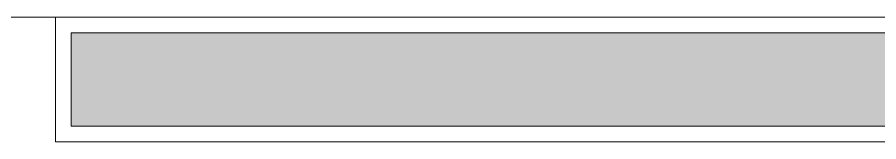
# Model space of a CAD drawing. Header units: metres. Extents: x 12093 to 20303, y 514 to 1412.
# Drawn here: x 19726.91 to 19735.23, y 835.1 to 836.3 of the extents above; entities that cross this region are included whole.
import ezdxf

# ---------------------------------------------------------------- set-up
doc = ezdxf.new("R2010")
doc.units = ezdxf.units.M
doc.layers.add('grass', color=64, linetype='Continuous', lineweight=13)
doc.layers.add('MANZANAS-ORIGINALES', color=147, linetype='Continuous', lineweight=9)

msp = doc.modelspace()

# ---------------------------------------------------------------- hatches: boundary and pattern name
at = {"layer": 'grass'}
h = msp.add_hatch(dxfattribs=at)
h.set_pattern_fill('AR-CONC', color=256, scale=0.004, style=0)
h.set_pattern_definition([(50, (0, 0), (0.728738676, -0.063756342), [0.0762, -0.8382]), (355, (0, 0), (-0.140971304, 0.764226572), [0.06096, -0.67056]), (100.451, (0.0607, -0.0053), (0.587770007, 0.700466751), [0.06476, -0.71236]), (46.1842, (0, 0.2032), (1.084316164, -0.16816931), [0.1143, -1.2573]), (96.6356, (0.0904, 0.1892), (0.94961694, 0.989702224), [0.09714, -1.06854]), (351.184, (0, 0.2032), (0.949618423, 0.98970047), [0.09144, -1.00584]), (21, (0.1016, 0.1524), (0.60645952, -0.409062074), [0.0762, -0.8382]), (326, (0.1016, 0.1524), (0.247208113, 0.736751864), [0.06096, -0.67056]), (71.4514, (0.15214, 0.1183), (0.853665963, 0.32769143), [0.06476, -0.71236]), (37.5, (0, 0), (0.012354413, 0.3382201555), [0, -0.662432, 0, -0.68072, 0, -0.6731]), (7.5, (0, 0), (0.26727865, 0.400722299), [0, -0.388112, 0, -0.647192, 0, -0.25654]), (327.5, (-0.22657, 0), (0.5423623807, -0.022914976), [0, -0.254, 0, -0.79248, 0, -1.05156]), (317.5, (-0.32817, 0), (0.592516726, 0.101705964), [0, -0.3302, 0, -0.526288, 0, -0.74676])])
h.paths.add_polyline_path([(19770.2097, 836.1533), (19727.4319, 836.1533), (19727.4319, 835.2533), (19770.2097, 835.2533)])

# ---------------------------------------------------------------- linework, layer by layer
at = {"layer": 'MANZANAS-ORIGINALES'}
for p, q in [((19726.2819, 836.3033), (19771.3597, 836.3033)), ((19727.2819, 835.1033), (19727.2819, 836.3033)), ((19727.4319, 836.1533), (19770.2097, 836.1533)), ((19727.4319, 835.2533), (19727.4319, 836.1533)), ((19727.4319, 835.2533), (19770.2097, 835.2533)), ((19727.2819, 835.1033), (19770.3597, 835.1033))]:
    msp.add_line(p, q, dxfattribs=at)

doc.saveas('drawing.dxf')
